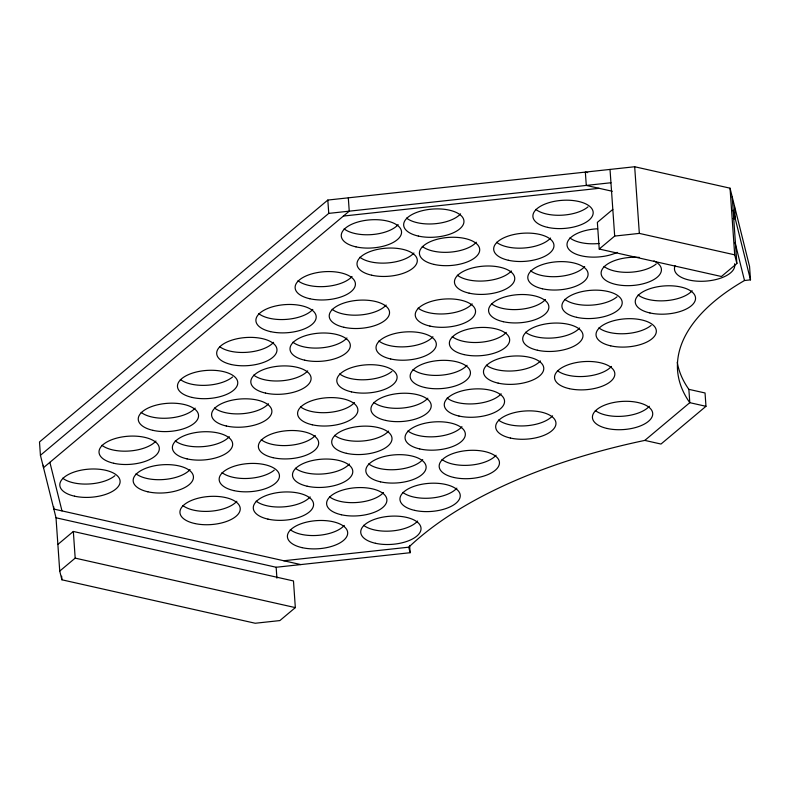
<?xml version="1.0" encoding="UTF-8"?>
<svg xmlns="http://www.w3.org/2000/svg" width="790" height="790" viewBox="0 0 790 790"><rect width="100%" height="100%" fill="white"/><g stroke="black" fill="none" stroke-linecap="round" stroke-linejoin="round"><path stroke-width="1.19" d="M283.758 560.752L408.746 547.184A413.526 192.859 -4 0 1 644.818 440.405L689.798 402.673A262.142 122.262 -4 0 1 744.506 280.519L750.5 279.867L749.572 266.536L730.039 188.178L634.676 166.749L327.82 200.058L39.5 441.966L40.428 455.287L56.011 517.776L59.734 571.091L61.906 579.801L255.219 623.251L279.877 620.575L295.332 607.609L293.475 580.956L73.332 531.463L57.868 544.438M40.428 455.287L328.749 213.389L610.947 182.747M59.734 571.091L75.188 558.125L295.332 607.609M612.813 209.409L597.358 222.375L599.225 249.038L721.408 276.5L736.863 263.534L732.202 196.888M599.225 249.038L614.679 236.072L639.337 233.396L734.7 254.834L736.863 263.534M677.257 362.215A262.142 122.262 -4 0 0 688.86 389.342L705.045 392.976L705.974 406.307L660.993 444.049L644.818 440.405M343.403 216.055L599.077 188.306M56.011 517.776L276.154 567.26L410.129 552.714L409.615 545.446M587.681 172.625L585.351 172.102L586.289 185.433L612.289 191.269M733.14 218.435L735.312 218.929L734.374 205.597M705.974 406.307L689.798 402.673L688.86 389.342M300.812 564.583L53.839 509.066L53.671 506.647M733.14 210.219L750.5 279.867M735.016 242.441L744.506 280.519M408.746 547.184L410.129 552.714M49.879 462.338L61.985 510.893M730.039 188.178L734.7 254.834M634.676 166.749L639.337 233.396M610.018 169.425L614.679 236.072M348.311 197.836L349.239 211.167L43.519 467.67L43.351 465.251M327.82 200.058L328.749 213.389M276.154 567.26L276.915 578.162M73.332 531.463L75.188 558.125M61.65 576.167L61.906 579.801M617.207 252.375A30.208 14.092 -4 0 1 568.899 249.393A30.208 14.092 -4 0 1 597.596 228.784M734.562 263.801A30.208 14.092 -4 0 1 703.179 281.26A30.208 14.092 -4 0 1 675.124 265.726M653.972 260.917A30.208 14.092 -4 0 1 642.655 283.906A30.208 14.092 -4 0 1 601.16 273.883A30.208 14.092 -4 0 1 639.495 257.422M587.997 206.881A30.208 14.092 -4 0 1 535.768 209.389M550.571 238.047A30.208 14.092 -4 0 1 524.422 247.981A30.208 14.092 -4 0 1 496.555 242.293M511.357 270.95A30.208 14.092 -4 0 1 485.208 280.885A30.208 14.092 -4 0 1 457.341 275.197M472.144 303.854A30.208 14.092 -4 0 1 445.985 313.788A30.208 14.092 -4 0 1 418.117 308.1M432.92 336.757A30.208 14.092 -4 0 1 406.771 346.692A30.208 14.092 -4 0 1 378.904 341.004M391.909 371.409A30.208 14.092 -4 0 1 339.69 373.907M354.493 402.564A30.208 14.092 -4 0 1 328.334 412.499A30.208 14.092 -4 0 1 300.467 406.81M315.269 435.468A30.208 14.092 -4 0 1 289.12 445.402A30.208 14.092 -4 0 1 261.253 439.714M274.258 470.119A30.208 14.092 -4 0 1 222.039 472.618M236.842 501.275A30.208 14.092 -4 0 1 210.683 511.209A30.208 14.092 -4 0 1 182.826 505.521M501.166 393.815A30.208 14.092 -4 0 1 475.007 403.749A30.208 14.092 -4 0 1 447.14 398.061M540.38 360.912A30.208 14.092 -4 0 1 514.231 370.846A30.208 14.092 -4 0 1 486.363 365.158M383.515 492.526A30.208 14.092 -4 0 1 357.357 502.46A30.208 14.092 -4 0 1 329.489 496.772M656.233 263.939A30.208 14.092 -4 0 1 604.014 266.447M461.943 426.719A30.208 14.092 -4 0 1 435.794 436.653A30.208 14.092 -4 0 1 407.926 430.965M344.292 525.429A30.208 14.092 -4 0 1 318.143 535.363A30.208 14.092 -4 0 1 290.276 529.675M422.729 459.622A30.208 14.092 -4 0 1 396.58 469.556A30.208 14.092 -4 0 1 368.713 463.868M617.02 296.843A30.208 14.092 -4 0 1 564.791 299.351M579.593 328.008A30.208 14.092 -4 0 1 553.444 337.942A30.208 14.092 -4 0 1 525.577 332.254M599.156 243.488A30.208 14.092 -4 0 1 569.896 237.918M584.689 266.576A30.208 14.092 -4 0 1 558.54 276.51A30.208 14.092 -4 0 1 530.673 270.822M545.475 299.479A30.208 14.092 -4 0 1 519.326 309.413A30.208 14.092 -4 0 1 491.459 303.725M506.262 332.383A30.208 14.092 -4 0 1 480.103 342.317A30.208 14.092 -4 0 1 452.245 336.629M467.048 365.286A30.208 14.092 -4 0 1 440.889 375.22A30.208 14.092 -4 0 1 413.022 369.532M427.825 398.19A30.208 14.092 -4 0 1 401.675 408.124A30.208 14.092 -4 0 1 373.808 402.436M388.611 431.093A30.208 14.092 -4 0 1 362.452 441.027A30.208 14.092 -4 0 1 334.595 435.339M349.397 463.997A30.208 14.092 -4 0 1 323.238 473.931A30.208 14.092 -4 0 1 295.371 468.243M310.174 496.9A30.208 14.092 -4 0 1 284.025 506.834A30.208 14.092 -4 0 1 256.157 501.146M496.061 455.247A30.208 14.092 -4 0 1 469.912 465.182A30.208 14.092 -4 0 1 442.045 459.494M417.634 521.054A30.208 14.092 -4 0 1 391.475 530.989A30.208 14.092 -4 0 1 363.617 525.301M692.149 290.73A30.208 14.092 -4 0 1 666 300.664A30.208 14.092 -4 0 1 638.132 294.976M456.847 488.151A30.208 14.092 -4 0 1 430.698 498.085A30.208 14.092 -4 0 1 402.831 492.397M651.138 325.371A30.208 14.092 -4 0 1 598.909 327.88M611.44 366.422A30.208 14.092 -4 0 1 585.291 376.366A30.208 14.092 -4 0 1 557.424 370.668M552.575 415.817A30.208 14.092 -4 0 1 526.417 425.761A30.208 14.092 -4 0 1 498.549 420.063M649.321 406.257A30.208 14.092 -4 0 1 623.172 416.202A30.208 14.092 -4 0 1 595.305 410.504M398.15 224.637A30.208 14.092 -4 0 1 372.001 234.581A30.208 14.092 -4 0 1 344.134 228.883M476.321 242.214A30.208 14.092 -4 0 1 450.162 252.148A30.208 14.092 -4 0 1 422.295 246.45M460.56 213.853A30.208 14.092 -4 0 1 434.411 223.787A30.208 14.092 -4 0 1 406.544 218.099M413.911 252.998A30.208 14.092 -4 0 1 387.752 262.932A30.208 14.092 -4 0 1 359.885 257.244M352.014 276.52A30.208 14.092 -4 0 1 325.865 286.464A30.208 14.092 -4 0 1 297.998 280.766M312.8 309.423A30.208 14.092 -4 0 1 286.642 319.367A30.208 14.092 -4 0 1 258.784 313.67M273.587 342.327A30.208 14.092 -4 0 1 247.428 352.271A30.208 14.092 -4 0 1 219.561 346.573M232.566 376.978A30.208 14.092 -4 0 1 180.347 379.476M195.15 408.134A30.208 14.092 -4 0 1 168.991 418.078A30.208 14.092 -4 0 1 141.133 412.38M155.936 441.037A30.208 14.092 -4 0 1 129.777 450.981A30.208 14.092 -4 0 1 101.91 445.284M114.915 475.689A30.208 14.092 -4 0 1 62.696 478.187M386.142 305.059A30.208 14.092 -4 0 1 359.993 314.993A30.208 14.092 -4 0 1 332.126 309.295M346.928 337.962A30.208 14.092 -4 0 1 320.77 347.896A30.208 14.092 -4 0 1 292.902 342.198M307.705 370.865A30.208 14.092 -4 0 1 281.556 380.8A30.208 14.092 -4 0 1 253.689 375.102M268.491 403.769A30.208 14.092 -4 0 1 242.342 413.703A30.208 14.092 -4 0 1 214.475 408.005M229.278 436.673A30.208 14.092 -4 0 1 203.119 446.607A30.208 14.092 -4 0 1 175.252 440.909M190.054 469.576A30.208 14.092 -4 0 1 163.905 479.51A30.208 14.092 -4 0 1 136.038 473.812M464.046 354.601A30.208 14.092 -4 0 0 509.659 340.194A30.208 14.092 -4 0 0 464.806 330.111A30.208 14.092 -4 0 0 464.046 354.601M385.619 420.408A30.208 14.092 -4 0 0 431.222 406.001A30.208 14.092 -4 0 0 386.369 395.918A30.208 14.092 -4 0 0 385.619 420.408M542.483 288.794A30.208 14.092 -4 0 0 588.086 274.387A30.208 14.092 -4 0 0 543.244 264.304A30.208 14.092 -4 0 0 542.483 288.794M547.579 227.362A30.208 14.092 -4 0 0 593.181 212.954A30.208 14.092 -4 0 0 548.339 202.872A30.208 14.092 -4 0 0 547.579 227.362M453.855 477.466A30.208 14.092 -4 0 0 499.458 463.059A30.208 14.092 -4 0 0 454.615 452.976A30.208 14.092 -4 0 0 453.855 477.466M649.933 312.949A30.208 14.092 -4 0 0 695.546 298.541A30.208 14.092 -4 0 0 650.693 288.459A30.208 14.092 -4 0 0 649.933 312.949M267.968 519.119A30.208 14.092 -4 0 0 313.571 504.711A30.208 14.092 -4 0 0 268.728 494.629A30.208 14.092 -4 0 0 267.968 519.119M414.641 510.37A30.208 14.092 -4 0 0 460.244 495.962A30.208 14.092 -4 0 0 415.392 485.88A30.208 14.092 -4 0 0 414.641 510.37M610.719 345.852A30.208 14.092 -4 0 0 656.332 331.445A30.208 14.092 -4 0 0 611.48 321.362A30.208 14.092 -4 0 0 610.719 345.852M424.832 387.505A30.208 14.092 -4 0 0 470.435 373.097A30.208 14.092 -4 0 0 425.593 363.015A30.208 14.092 -4 0 0 424.832 387.505M307.182 486.215A30.208 14.092 -4 0 0 352.784 471.808A30.208 14.092 -4 0 0 307.942 461.725A30.208 14.092 -4 0 0 307.182 486.215M503.269 321.698A30.208 14.092 -4 0 0 548.872 307.29A30.208 14.092 -4 0 0 504.02 297.208A30.208 14.092 -4 0 0 503.269 321.698M508.365 260.266A30.208 14.092 -4 0 0 553.968 245.858A30.208 14.092 -4 0 0 509.125 235.775A30.208 14.092 -4 0 0 508.365 260.266M498.164 383.13A30.208 14.092 -4 0 0 543.777 368.723A30.208 14.092 -4 0 0 498.925 358.64A30.208 14.092 -4 0 0 498.164 383.13M273.063 457.687A30.208 14.092 -4 0 0 318.666 443.279A30.208 14.092 -4 0 0 273.824 433.197A30.208 14.092 -4 0 0 273.063 457.687M419.737 448.937A30.208 14.092 -4 0 0 465.34 434.53A30.208 14.092 -4 0 0 420.497 424.447A30.208 14.092 -4 0 0 419.737 448.937M233.85 490.59A30.208 14.092 -4 0 0 279.453 476.182A30.208 14.092 -4 0 0 234.6 466.1A30.208 14.092 -4 0 0 233.85 490.59M390.714 358.976A30.208 14.092 -4 0 0 436.317 344.568A30.208 14.092 -4 0 0 391.475 334.486A30.208 14.092 -4 0 0 390.714 358.976M351.501 391.88A30.208 14.092 -4 0 0 397.103 377.472A30.208 14.092 -4 0 0 352.251 367.39A30.208 14.092 -4 0 0 351.501 391.88M194.626 523.494A30.208 14.092 -4 0 0 240.239 509.086A30.208 14.092 -4 0 0 195.387 499.004A30.208 14.092 -4 0 0 194.626 523.494M458.951 416.034A30.208 14.092 -4 0 0 504.553 401.626A30.208 14.092 -4 0 0 459.711 391.544A30.208 14.092 -4 0 0 458.951 416.034M380.513 481.841A30.208 14.092 -4 0 0 426.126 467.433A30.208 14.092 -4 0 0 381.274 457.351A30.208 14.092 -4 0 0 380.513 481.841M341.3 514.744A30.208 14.092 -4 0 0 386.903 500.337A30.208 14.092 -4 0 0 342.06 490.254A30.208 14.092 -4 0 0 341.3 514.744M346.395 453.312A30.208 14.092 -4 0 0 392.008 438.904A30.208 14.092 -4 0 0 347.156 428.822A30.208 14.092 -4 0 0 346.395 453.312M510.36 438.035A30.208 14.092 -4 0 0 555.962 423.628A30.208 14.092 -4 0 0 511.12 413.545A30.208 14.092 -4 0 0 510.36 438.035M312.277 424.783A30.208 14.092 -4 0 0 357.89 410.375A30.208 14.092 -4 0 0 313.038 400.293A30.208 14.092 -4 0 0 312.277 424.783M375.418 543.273A30.208 14.092 -4 0 0 421.031 528.865A30.208 14.092 -4 0 0 376.178 518.783A30.208 14.092 -4 0 0 375.418 543.273M607.115 428.476A30.208 14.092 -4 0 0 652.718 414.069A30.208 14.092 -4 0 0 607.865 403.986A30.208 14.092 -4 0 0 607.115 428.476M147.849 491.795A30.208 14.092 -4 0 0 193.451 477.377A30.208 14.092 -4 0 0 148.609 467.305A30.208 14.092 -4 0 0 147.849 491.795M187.062 458.891A30.208 14.092 -4 0 0 232.665 444.474A30.208 14.092 -4 0 0 187.822 434.401A30.208 14.092 -4 0 0 187.062 458.891M226.276 425.988A30.208 14.092 -4 0 0 271.888 411.57A30.208 14.092 -4 0 0 227.036 401.498A30.208 14.092 -4 0 0 226.276 425.988M265.499 393.084A30.208 14.092 -4 0 0 311.102 378.667A30.208 14.092 -4 0 0 266.26 368.594A30.208 14.092 -4 0 0 265.499 393.084M304.713 360.181A30.208 14.092 -4 0 0 350.316 345.763A30.208 14.092 -4 0 0 305.473 335.681A30.208 14.092 -4 0 0 304.713 360.181M343.926 327.277A30.208 14.092 -4 0 0 389.539 312.86A30.208 14.092 -4 0 0 344.687 302.777A30.208 14.092 -4 0 0 343.926 327.277M74.507 496.169A30.208 14.092 -4 0 0 120.11 481.752A30.208 14.092 -4 0 0 75.267 471.67A30.208 14.092 -4 0 0 74.507 496.169M113.721 463.266A30.208 14.092 -4 0 0 159.323 448.848A30.208 14.092 -4 0 0 114.481 438.766A30.208 14.092 -4 0 0 113.721 463.266M152.934 430.353A30.208 14.092 -4 0 0 198.547 415.945A30.208 14.092 -4 0 0 153.695 405.863A30.208 14.092 -4 0 0 152.934 430.353M192.158 397.449A30.208 14.092 -4 0 0 237.76 383.041A30.208 14.092 -4 0 0 192.918 372.959A30.208 14.092 -4 0 0 192.158 397.449M231.371 364.546A30.208 14.092 -4 0 0 276.974 350.138A30.208 14.092 -4 0 0 232.132 340.056A30.208 14.092 -4 0 0 231.371 364.546M270.585 331.642A30.208 14.092 -4 0 0 316.197 317.234A30.208 14.092 -4 0 0 271.345 307.152A30.208 14.092 -4 0 0 270.585 331.642M309.808 298.738A30.208 14.092 -4 0 0 355.411 284.331A30.208 14.092 -4 0 0 310.559 274.249A30.208 14.092 -4 0 0 309.808 298.738M371.695 275.216A30.208 14.092 -4 0 0 417.298 260.809A30.208 14.092 -4 0 0 372.455 250.726A30.208 14.092 -4 0 0 371.695 275.216M418.354 236.072A30.208 14.092 -4 0 0 463.957 221.664A30.208 14.092 -4 0 0 419.105 211.582A30.208 14.092 -4 0 0 418.354 236.072M434.105 264.433A30.208 14.092 -4 0 0 479.708 250.015A30.208 14.092 -4 0 0 434.865 239.943A30.208 14.092 -4 0 0 434.105 264.433M355.944 246.855A30.208 14.092 -4 0 0 401.547 232.448A30.208 14.092 -4 0 0 356.705 222.365A30.208 14.092 -4 0 0 355.944 246.855M569.235 388.641A30.208 14.092 -4 0 0 614.837 374.233A30.208 14.092 -4 0 0 569.985 364.151A30.208 14.092 -4 0 0 569.235 388.641M537.388 350.227A30.208 14.092 -4 0 0 582.99 335.819A30.208 14.092 -4 0 0 538.148 325.737A30.208 14.092 -4 0 0 537.388 350.227M576.601 317.323A30.208 14.092 -4 0 0 622.204 302.916A30.208 14.092 -4 0 0 577.362 292.833A30.208 14.092 -4 0 0 576.601 317.323M302.086 547.648A30.208 14.092 -4 0 0 347.689 533.24A30.208 14.092 -4 0 0 302.847 523.158A30.208 14.092 -4 0 0 302.086 547.648M429.928 326.072A30.208 14.092 -4 0 0 475.541 311.665A30.208 14.092 -4 0 0 430.688 301.582A30.208 14.092 -4 0 0 429.928 326.072M469.151 293.169A30.208 14.092 -4 0 0 514.754 278.761A30.208 14.092 -4 0 0 469.902 268.679A30.208 14.092 -4 0 0 469.151 293.169"/></g></svg>
